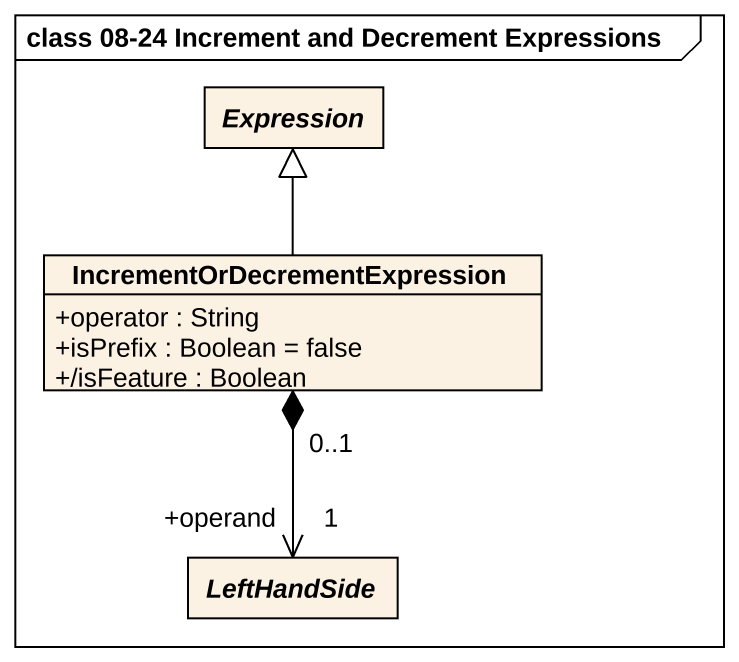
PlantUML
@startuml
mainframe class 08-24 Increment and Decrement Expressions
hide circle
hide empty members
skinparam classAttributeIconSize 0
abstract class Expression
class "IncrementOrDecrementExpression" as IncrementOrDecrementExpressi {
  +operator : String
  +isPrefix : Boolean = false
  +/isFeature : Boolean
}
abstract class LeftHandSide
IncrementOrDecrementExpressi -up-|> Expression
IncrementOrDecrementExpressi "0..1" *--> "+operand\n1" LeftHandSide
@enduml
